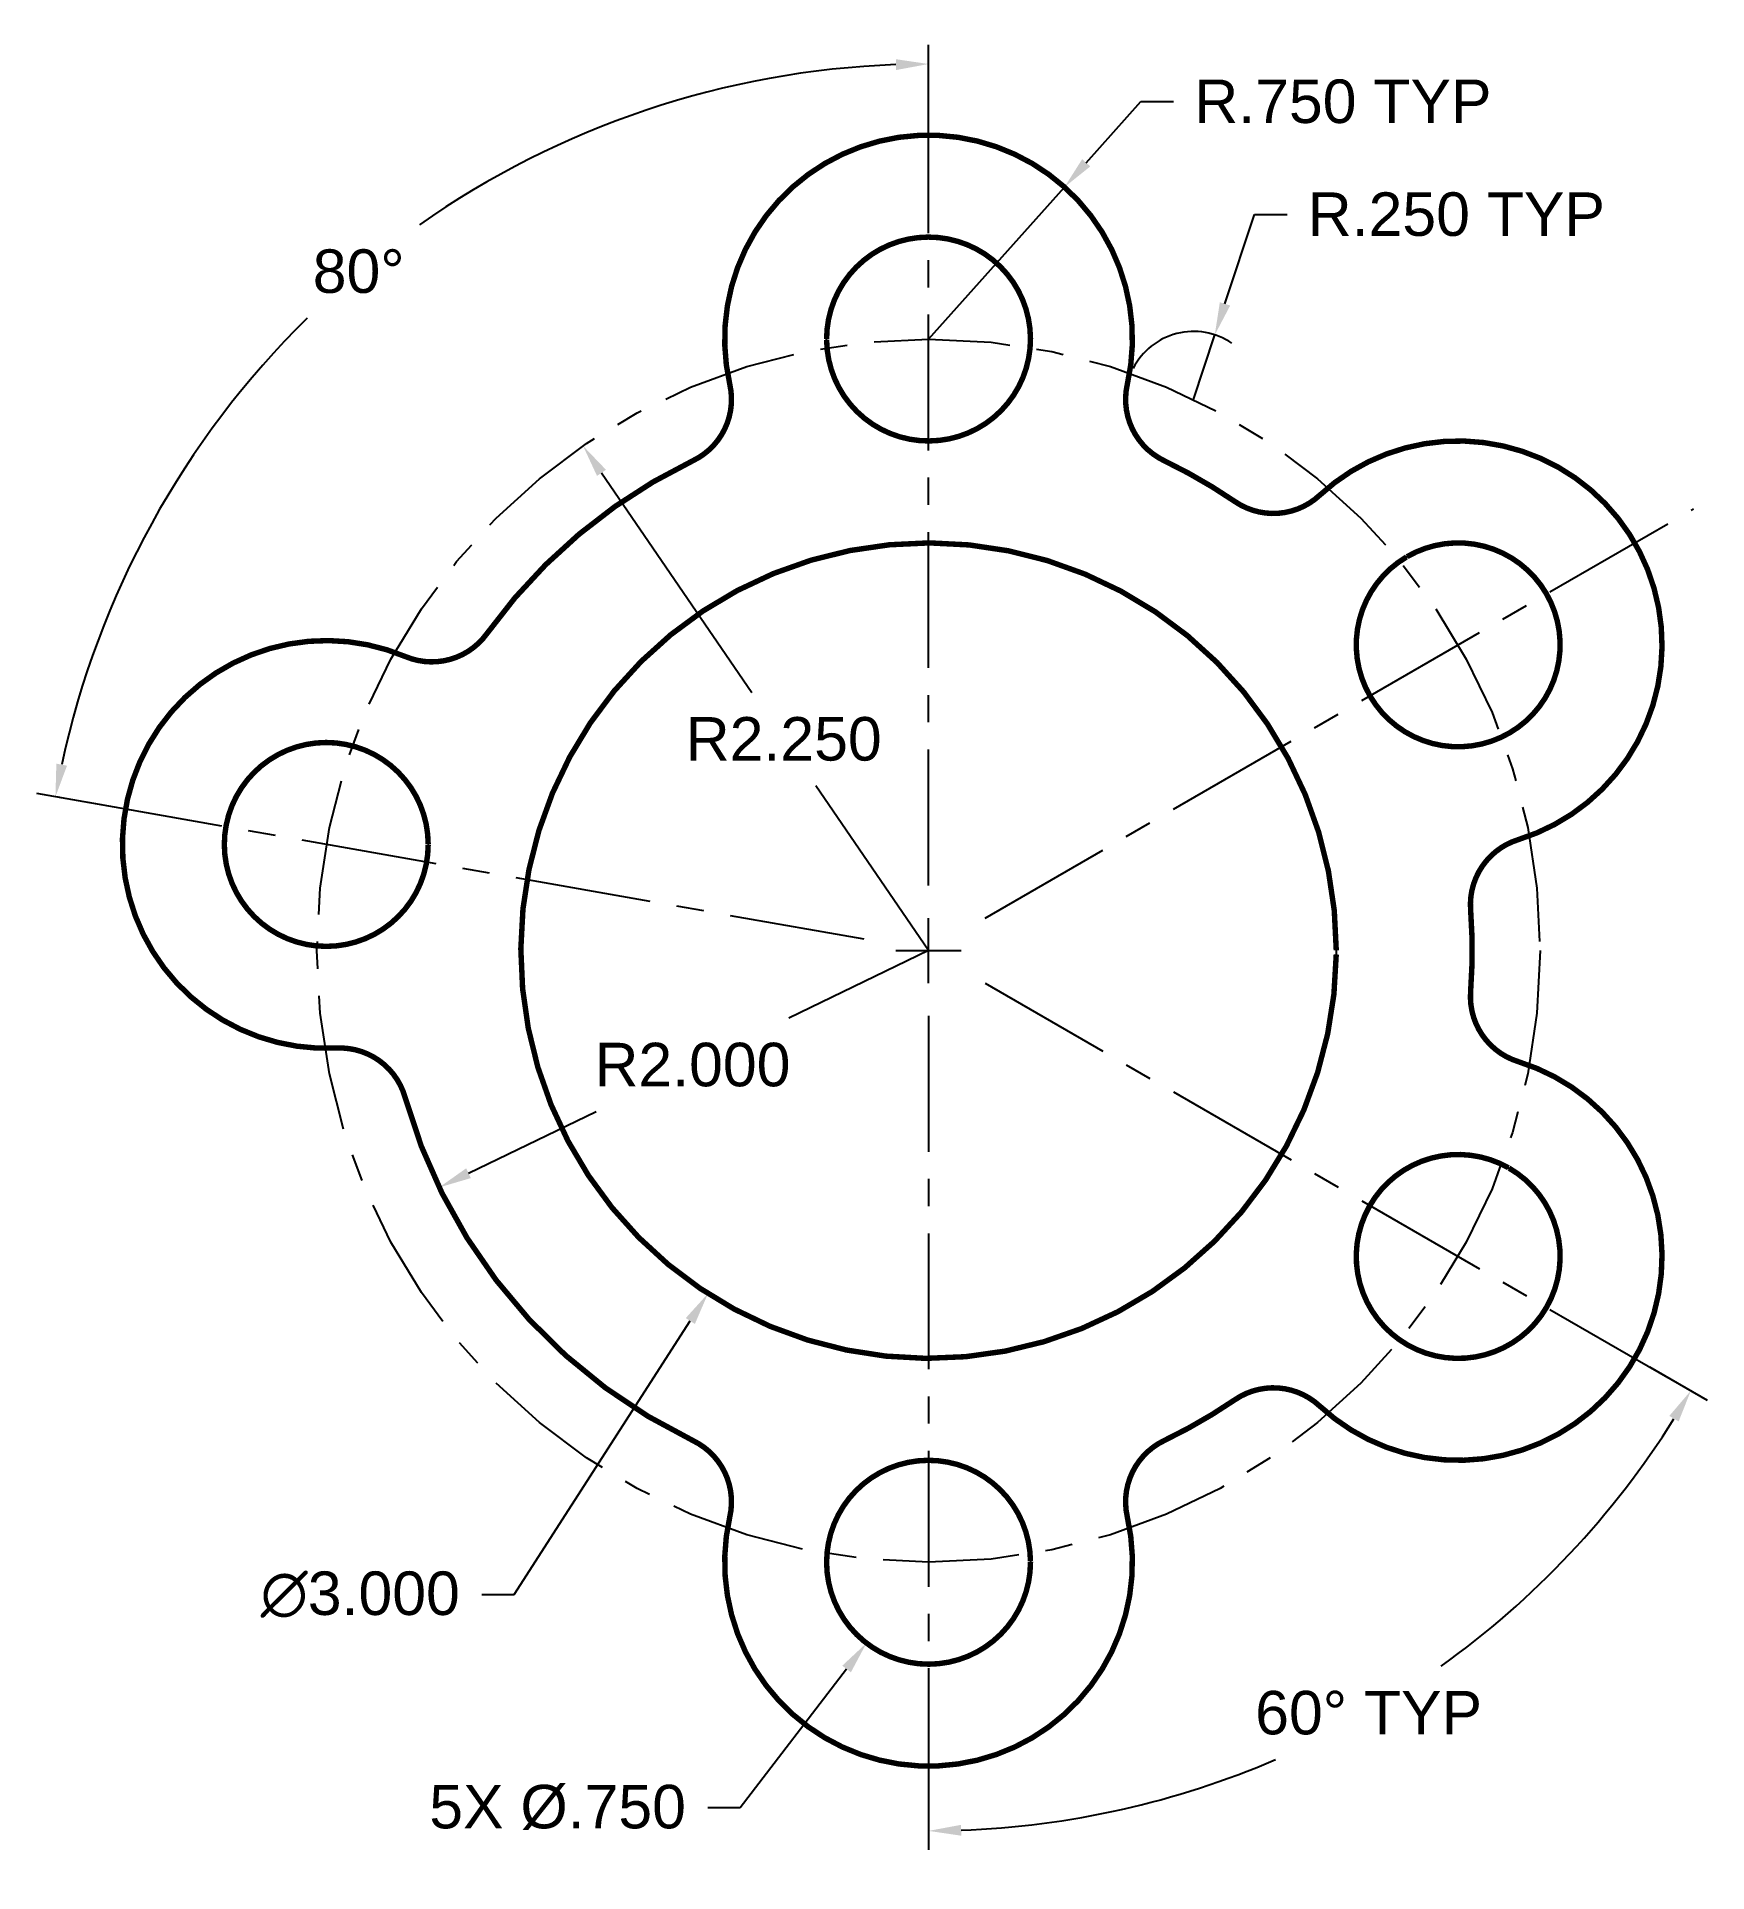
# Model space of a CAD drawing. Extents: x 2.47 to 8.62, y 1.36 to 8.11.
import ezdxf

# ---------------------------------------------------------------- set-up
doc = ezdxf.new("R2010")
doc.units = 0
doc.header["$LTSCALE"] = 0.4
doc.header["$MEASUREMENT"] = 0
doc.linetypes.add('CENTER', pattern=[2, 1.25, -0.25, 0.25, -0.25])
doc.layers.get('0').update_dxf_attribs({"linetype": 'CONTINUOUS'})
doc.layers.get('DEFPOINTS').update_dxf_attribs({"linetype": 'CONTINUOUS'})
for name, color, linetype in [('Center', 7, 'CENTER'), ('Dimension', 7, 'CONTINUOUS'), ('Object', 7, 'CONTINUOUS')]:
    doc.layers.add(name, color=color, linetype=linetype)
doc.styles.get("Standard").update_dxf_attribs({"font": 'arial.ttf'})
doc.dimstyles.new('3Places', dxfattribs={"dimtxt": 0.16, "dimasz": 0.12, "dimexe": 0.07, "dimexo": 0.0625, "dimgap": 0.09, "dimtad": 0, "dimtih": 1, "dimtoh": 1, "dimdec": 3, "dimzin": 4, "dimdsep": 46, "dimtxsty": 'Standard', "dimcen": 0, "dimadec": 0, "dimazin": 0, "dimtfac": 1, "dimtdec": 3, "dimtmove": 2, "dimatfit": 1, "dimfxl": 1, "dimtolj": 1, "dimtzin": 0, "dimarcsym": 0})
doc.dimstyles.new('3Places$3', dxfattribs={"dimtxt": 0.16, "dimasz": 0.12, "dimexe": 0.07, "dimexo": 0.0625, "dimgap": 0.09, "dimtad": 0, "dimtih": 1, "dimtoh": 1, "dimdec": 3, "dimzin": 4, "dimdsep": 46, "dimtxsty": 'Standard', "dimcen": 0, "dimadec": 0, "dimazin": 0, "dimtfac": 1, "dimtdec": 3, "dimtofl": 0, "dimtmove": 1, "dimatfit": 1, "dimfxl": 1, "dimtolj": 1, "dimtzin": 0, "dimarcsym": 0})
doc.dimstyles.new('3Places$4', dxfattribs={"dimtxt": 0.16, "dimasz": 0.12, "dimexe": 0.07, "dimexo": 0.0625, "dimgap": 0.09, "dimtad": 0, "dimtih": 1, "dimtoh": 1, "dimdec": 3, "dimzin": 4, "dimdsep": 46, "dimtxsty": 'Standard', "dimcen": 0, "dimadec": 0, "dimazin": 0, "dimtfac": 1, "dimtdec": 3, "dimtmove": 0, "dimatfit": 1, "dimfxl": 1, "dimtolj": 1, "dimtzin": 0, "dimarcsym": 0})

# ---------------------------------------------------------------- blocks, each defined once
blk = doc.blocks.new('*D6')
at = {"layer": 'DEFPOINTS', "color": 0, "transparency": 16777216}
for p in [(5.750000000000001, 4.75), (3.949620113209902, 3.879005015375138)]:
    blk.add_point(p, dxfattribs=at)
at = {"layer": 'Dimension', "color": 0, "lineweight": -2, "transparency": 16777216}
for p, q in [((5.750000000000001, 4.75), (5.236509485474282, 4.501581504500287)), ((4.057642906417307, 3.93126471445263), (4.526722978500452, 4.158198148429346))]:
    blk.add_line(p, q, dxfattribs=at)
at = {"layer": 'Dimension', "color": 0, "transparency": 16777216}
blk.add_solid([(4.048932956571059, 3.94926851332053), (4.066352856263556, 3.913260915584728), (3.949620113209902, 3.879005015375138)], dxfattribs=at)
at = {"layer": 'Dimension', "color": 0, "transparency": 16777216, "insert": (4.881616231987365, 4.329889826464815), "char_height": 0.16, "attachment_point": 5}
blk.add_mtext('\\A1;R2.000', dxfattribs=at)
blk = doc.blocks.new('*D5')
at = {"layer": 'DEFPOINTS', "color": 0, "transparency": 16777216}
for p in [(6.25010839919394, 7.558920020267363), (5.750000000000004, 6.999999999999998)]:
    blk.add_point(p, dxfattribs=at)
at = {"layer": 'Dimension', "color": 0, "lineweight": -2, "transparency": 16777216}
for p, q in [((6.330125743064968, 7.648347223510141), (6.531631358607683, 7.873549445477718)), ((6.531631358607683, 7.873549445477718), (6.651631358607684, 7.873549445477718)), ((5.750000000000004, 6.999999999999998), (6.25010839919394, 7.558920020267363))]:
    blk.add_line(p, q, dxfattribs=at)
at = {"layer": 'Dimension', "color": 0, "transparency": 16777216}
blk.add_solid([(6.315221209191173, 7.661683447488646), (6.345030276938766, 7.635010999531636), (6.25010839919394, 7.558920020267363)], dxfattribs=at)
at = {"layer": 'Dimension', "color": 0, "transparency": 16777216, "insert": (7.274619080299361, 7.873549445477717), "char_height": 0.16, "attachment_point": 5}
blk.add_mtext('\\A1;R.750 TYP', dxfattribs=at)
blk = doc.blocks.new('*D4')
at = {"layer": 'DEFPOINTS', "color": 0, "transparency": 16777216}
for p in [(5.957846096908265, 4.63), (5.75, 4.509999999999999), (8.348076211353316, 3.25), (5.75, 1.749999999999999), (6.85754577941097, 1.707042980056086)]:
    blk.add_point(p, dxfattribs=at)
at = {"layer": 'Dimension', "color": 0, "lineweight": -2, "transparency": 16777216}
for p, q in [((8.402202799089842, 3.21875), (8.615026137311185, 3.095876388388072)), ((5.75, 1.687499999999999), (5.750000000000001, 1.441752776776147))]:
    blk.add_line(p, q, dxfattribs=at)
for start, end in [(305.6093787527776, 327.8766639700196), (272.1233360299804, 293.2130854487825)]:
    blk.add_arc((5.750000000000002, 4.749999999999999), 3.238247223223853, start, end, dxfattribs=at)
at = {"layer": 'Dimension', "color": 0, "transparency": 16777216}
for points in [[(8.475356867283518, 3.03840209982083), (8.509621365833043, 3.017763685658167), (8.554404359046273, 3.130876388388071)], [(5.870349970661429, 1.493979635191358), (5.8696088289775, 1.533972768464513), (5.75, 1.511752776776147)]]:
    blk.add_solid(points, dxfattribs=at)
at = {"layer": 'Dimension', "color": 0, "transparency": 16777216, "insert": (7.369123611611927, 1.945595640953725), "char_height": 0.16, "attachment_point": 5}
blk.add_mtext('\\A1;60%%d TYP', dxfattribs=at)
blk = doc.blocks.new('*D3')
at = {"layer": 'DEFPOINTS', "color": 0, "transparency": 16777216}
for p in [(5.750000000000001, 7.75), (4.286159750152942, 7.66474558152761), (2.795576740963376, 5.270944533000792), (5.750000000000001, 4.99), (5.51364613927707, 4.791675562640064)]:
    blk.add_point(p, dxfattribs=at)
at = {"layer": 'Dimension', "color": 0, "lineweight": -2, "transparency": 16777216}
for p, q in [((5.750000000000001, 7.8125), (5.750000000000001, 8.081682093967316)), ((2.734026256400113, 5.281797544104974), (2.468933643289039, 5.328540524182967))]:
    blk.add_line(p, q, dxfattribs=at)
for start, end in [(92.1080783382478, 125.0467824788158), (134.4873284599562, 167.8919216617523)]:
    blk.add_arc((5.750000000000001, 4.750000000000001), 3.261682093967317, start, end, dxfattribs=at)
at = {"layer": 'Dimension', "color": 0, "transparency": 16777216}
for points in [[(5.629652396872138, 8.029471259809993), (5.630388213524667, 7.98947802820946), (5.750000000000001, 8.011682093967316)], [(2.580507290855551, 5.430324070863183), (2.541249419528143, 5.437993460593834), (2.537870185999894, 5.316385151746282)]]:
    blk.add_solid(points, dxfattribs=at)
at = {"layer": 'Dimension', "color": 0, "transparency": 16777216, "insert": (3.653431163261362, 7.248593443304335), "char_height": 0.16, "attachment_point": 5}
blk.add_mtext('\\A1;80°', dxfattribs=at)
blk = doc.blocks.new('*D2')
at = {"layer": 'DEFPOINTS', "color": 0, "transparency": 16777216}
for p in [(4.479052936546079, 6.606661940660673), (5.749999999999996, 4.749999999999997)]:
    blk.add_point(p, dxfattribs=at)
at = {"layer": 'Dimension', "color": 0, "lineweight": -2, "transparency": 16777216}
for p, q in [((4.546836779930288, 6.507639970492104), (5.099853734499394, 5.699765621030056)), ((5.749999999999996, 4.749999999999997), (5.334911101960709, 5.356382264959114))]:
    blk.add_line(p, q, dxfattribs=at)
at = {"layer": 'Dimension', "color": 0, "transparency": 16777216}
blk.add_solid([(4.563340441625048, 6.518937277722804), (4.530333118235527, 6.496342663261402), (4.479052936546079, 6.606661940660673)], dxfattribs=at)
at = {"layer": 'Dimension', "color": 0, "transparency": 16777216, "insert": (5.217382418230052, 5.528073942994585), "char_height": 0.16, "attachment_point": 5}
blk.add_mtext('\\A1;R2.250', dxfattribs=at)
blk = doc.blocks.new('*D1')
at = {"layer": 'DEFPOINTS', "color": 0, "transparency": 16777216}
for p in [(5.978368628914309, 2.797443724640141), (5.5216313710857, 2.202556275359854)]:
    blk.add_point(p, dxfattribs=at)
at = {"layer": 'Dimension', "color": 0, "lineweight": -2, "transparency": 16777216}
for p, q in [((5.057493744475993, 1.598030053607073), (5.448553409833123, 2.107374283475009)), ((4.937493744475993, 1.598030053607073), (5.057493744475993, 1.598030053607073))]:
    blk.add_line(p, q, dxfattribs=at)
at = {"layer": 'Dimension', "color": 0, "transparency": 16777216}
blk.add_solid([(5.432689744518982, 2.119553943683772), (5.464417075147264, 2.095194623266246), (5.5216313710857, 2.202556275359854)], dxfattribs=at)
at = {"layer": 'Dimension', "color": 0, "transparency": 16777216, "insert": (4.38528364897804, 1.598030053607073), "char_height": 0.16, "attachment_point": 5}
blk.add_mtext('\\A1;5X %%C.750', dxfattribs=at)
blk = doc.blocks.new('*D7')
at = {"layer": 'DEFPOINTS', "color": 0, "transparency": 16777216}
for p in [(6.561474779866909, 6.011550110633928), (4.938525220133095, 3.488449889366075)]:
    blk.add_point(p, dxfattribs=at)
at = {"layer": 'Object', "color": 0, "lineweight": -2, "transparency": 16777216}
for p, q in [((4.226072730059707, 2.380843664289169), (4.87360723774375, 3.387525880515373)), ((4.106072730059708, 2.380843664289168), (4.226072730059707, 2.380843664289169))]:
    blk.add_line(p, q, dxfattribs=at)
at = {"layer": 'Object', "color": 0, "transparency": 16777216}
blk.add_solid([(4.856786569601966, 3.398345544246931), (4.890427905885534, 3.376706216783815), (4.938525220133095, 3.488449889366075)], dxfattribs=at)
at = {"layer": 'Object', "color": 0, "transparency": 16777216, "insert": (3.659346945612231, 2.380843664289169), "char_height": 0.16, "attachment_point": 5}
blk.add_mtext('\\A1;∅3.000', dxfattribs=at)
blk = doc.blocks.new('*D8')
at = {"layer": 'DEFPOINTS', "color": 0, "transparency": 16777216}
for p in [(6.803143656486096, 7.015249777207751), (6.724996043043753, 6.777777777777761)]:
    blk.add_point(p, dxfattribs=at)
at = {"layer": 'Object', "color": 0, "lineweight": -2, "transparency": 16777216}
for p, q in [((6.840654510938417, 7.129236336934136), (6.948960454580217, 7.458352324663517)), ((6.948960454580217, 7.458352324663517), (7.068960454580217, 7.458352324663518)), ((6.724996043043753, 6.777777777777761), (6.803143656486096, 7.015249777207751))]:
    blk.add_line(p, q, dxfattribs=at)
blk.add_arc((6.724996043043753, 6.777777777777761), 0.2500000000000213, 55.74176892562445, 152.8364667148265, dxfattribs=at)
at = {"layer": 'Object', "color": 0, "transparency": 16777216}
blk.add_solid([(6.821656750984019, 7.135488146009523), (6.859652270892814, 7.122984527858749), (6.803143656486096, 7.015249777207751)], dxfattribs=at)
at = {"layer": 'Object', "color": 0, "transparency": 16777216, "insert": (7.691948176271895, 7.458352324663517), "char_height": 0.16, "attachment_point": 5}
blk.add_mtext('\\A1;R.250 TYP', dxfattribs=at)

msp = doc.modelspace()

# ---------------------------------------------------------------- linework, layer by layer
for centre, radius in [((5.75, 7), 0.375), ((5.75, 4.75), 1.5), ((7.698557158514986, 5.875), 0.375), ((3.534182555722531, 5.140708399750594), 0.375), ((7.698557158514987, 3.625), 0.375), ((5.750000000000002, 2.499999999999999), 0.375)]:
    msp.add_circle(centre, radius)
for centre, radius, start, end in [((5.75, 7), 0.75, 347.1604115930959, 192.8395884069042), ((4.77500395695643, 6.777777777777778), 0.25, 295.6791768138085, 12.83958840690408), ((6.72499604304357, 6.777777777777778), 0.25, 167.1604115930959, 244.3208231861917), ((7.698557158514986, 5.875), 0.75, 287.1604115930958, 132.8395884069041), ((5.75, 4.75), 2, 115.6791768138083, 144.3208231861917), ((5.75, 4.75), 2, 55.67917681380833, 64.32082318619169), ((7.018609047263326, 6.608260230753927), 0.25, 235.6791768138083, 312.8395884069042), ((3.534182555722531, 5.140708399750594), 0.75, 67.1604115930958, 272.8395884069042), ((3.922335009165562, 6.06230357817014), 0.25, 247.1604115930959, 324.3208231861917), ((7.993605090306897, 4.919517547023852), 0.25, 107.160411593096, 184.3208231861916), ((5.75, 4.75), 2, 355.6791768138083, 4.320823186191707), ((7.993605090306897, 4.580482452976149), 0.25, 175.6791768138084, 252.8395884069042), ((3.583722436951594, 4.141936253479077), 0.25, 15.67917681380804, 92.83958840690423), ((7.698557158514987, 3.625), 0.75, 227.1604115930959, 72.83958840690414), ((5.75, 4.75), 2, 195.6791768138084, 244.3208231861917), ((7.018609047263327, 2.891739769246074), 0.25, 47.16041159309577, 124.3208231861915), ((5.75, 4.75), 2, 295.6791768138083, 304.3208231861917), ((4.775003956956433, 2.722222222222221), 0.25, 347.1604115930959, 64.32082318619199), ((6.72499604304357, 2.722222222222223), 0.25, 115.679176813808, 192.8395884069043), ((5.750000000000002, 2.499999999999999), 0.75, 167.1604115930958, 12.83958840690427)]:
    msp.add_arc(centre, radius, start, end)
at = {"layer": 'Center'}
for p, q in [((5.75, 4.99), (5.75, 8)), ((5.957846096908265, 4.87), (8.564582562299424, 6.375000000000001)), ((5.513646139277069, 4.791675562640064), (2.549374802710323, 5.314356577417524)), ((5.75, 4.63), (5.75, 4.87)), ((5.63, 4.75), (5.87, 4.75)), ((5.957846096908265, 4.63), (8.564582562299426, 3.125000000000001)), ((5.750000000000001, 4.509999999999999), (5.750000000000001, 1.499999999999999))]:
    msp.add_line(p, q, dxfattribs=at)
msp.add_circle((5.75, 4.75), 2.25, dxfattribs=at)
at = {"layer": 'Object', "const_width": 0.02}
msp.add_lwpolyline([(4.883336850628112, 2.947530864197489, -0.3500011104185301), (5.018752967717498, 2.666666666666625, 1.253566341056019), (6.48124703228285, 2.666666666666626, -0.3500011104185311), (6.616663149372235, 2.947530864197491, 0.03772417549319497), (6.877652486456464, 3.098213128218692, -0.3500011104185283), (7.188596075076415, 3.075054826934514, 1.253566341056016), (7.919843107359092, 4.341611839732071, -0.3500011104185286), (7.744315635828524, 4.599317735978759, 0.03772417549319497), (7.744315635828524, 4.900682264021161, -0.3500011104185278), (7.919843107359091, 5.158388160267848, 1.253566341056017), (7.188596075076415, 6.424945173065404, -0.3500011104185289), (6.877652486456462, 6.401786871781227, 0.03772417549319483), (6.616663149372235, 6.552469135802428, -0.3500011104185287), (6.48124703228285, 6.833333333333292, 1.253566341056019), (5.018752967717496, 6.833333333333291, -0.3500011104185279), (4.883336850628112, 6.552469135802428, 0.125627464639132), (4.125408897036227, 5.916492069484528, -0.3500011104185289), (3.825296895804977, 5.831904783565212, 1.253566341056018), (3.571337466644501, 4.391629290046915, -0.3500011104185306), (3.824419943957146, 4.20949889198136, 0.2154845139289026)], format="xyb", close=True, dxfattribs=at)
for points in [[(5.375011599598645, 6.997050497617335, 602.942571069204), (5.375000284266921, 6.999538264164739, 602.942571069204)], [(7.249999592793396, 4.751105269272577, 393.1141913947893), (7.249933189474644, 4.735842771707076, 393.1141913947893)], [(7.508508614322521, 6.198274729680858, 602.942571069204), (7.510657425685398, 6.199528412319287, 602.942571069204)], [(3.909180088575022, 5.142068677175905, 654.6734175382878), (3.909181400199495, 5.139777464161516, 654.6734175382878)], [(7.88349701472405, 3.951224232063484, 602.942571069204), (7.885657141418648, 3.949990148154508, 602.942571069204)], [(6.124988400401699, 2.502949502382584, 602.942571069204), (6.124999715733423, 2.500461735835179, 602.942571069204)]]:
    msp.add_lwpolyline(points, format="xyb", dxfattribs=at)

# ---------------------------------------------------------------- dimensions: what is measured, and where the dimension line sits
at = {"layer": 'Dimension'}
dim = msp.add_radius_dim(center=(5.750000000000004, 6.999999999999998), mpoint=(6.25010839919394, 7.558920020267363), text='R.750 TYP', dimstyle='3Places$4', dxfattribs=at)
dim.commit()
dim.dimension.update_dxf_attribs({"geometry": '*D5', "text_midpoint": (7.274619080299361, 7.873549445477717), "dimtype": 164})
dim = msp.add_angular_dim_2l(base=(4.286159750152942, 7.66474558152761), line1=((5.75, 4.99), (5.75, 7.75)), line2=((5.513646139277069, 4.791675562640064), (2.795576740963376, 5.270944533000791)), dimstyle='3Places', dxfattribs=at)
dim.commit()
dim.dimension.update_dxf_attribs({"geometry": '*D3', "text_midpoint": (3.653431163261364, 7.248593443304336)})
for center, mpoint, picture, middle in [((5.749999999999996, 4.749999999999997), (4.479052936546079, 6.606661940660673), '*D2', (5.217382418230052, 5.528073942994585)), ((5.750000000000001, 4.75), (3.949620113209902, 3.879005015375138), '*D6', (4.881616231987365, 4.329889826464815))]:
    dim = msp.add_radius_dim(center=center, mpoint=mpoint, dimstyle='3Places$4', dxfattribs=at)
    dim.commit()
    dim.dimension.update_dxf_attribs({"geometry": picture, "text_midpoint": middle, "dimtype": 164})
dim = msp.add_angular_dim_2l(base=(6.85754577941097, 1.707042980056086), line1=((5.750000000000001, 4.509999999999999), (5.750000000000001, 1.749999999999999)), line2=((5.957846096908265, 4.63), (8.348076211353316, 3.25)), text='60%%d TYP', dimstyle='3Places', dxfattribs=at)
dim.commit()
dim.dimension.update_dxf_attribs({"geometry": '*D4', "text_midpoint": (7.369123611611927, 1.945595640953725)})
dim = msp.add_diameter_dim_2p(p1=(5.978368628914309, 2.797443724640141), p2=(5.5216313710857, 2.202556275359854), text='5X %%C.750', dimstyle='3Places$3', dxfattribs=at)
dim.commit()
dim.dimension.update_dxf_attribs({"geometry": '*D1', "text_midpoint": (5.057493744475993, 1.598030053607073), "dimtype": 163})
at = {"layer": 'Object'}
dim = msp.add_radius_dim(center=(6.724996043043753, 6.777777777777761), mpoint=(6.803143656486096, 7.015249777207751), text='<> TYP', dimstyle='3Places$4', dxfattribs=at)
dim.commit()
dim.dimension.update_dxf_attribs({"geometry": '*D8', "text_midpoint": (7.691948176271895, 7.458352324663517), "dimtype": 164})
dim = msp.add_diameter_dim_2p(p1=(6.561474779866909, 6.011550110633928), p2=(4.938525220133095, 3.488449889366075), dimstyle='3Places$3', dxfattribs=at)
dim.commit()
dim.dimension.update_dxf_attribs({"geometry": '*D7', "text_midpoint": (4.226072730059707, 2.380843664289169), "dimtype": 163})

doc.saveas('drawing.dxf')
